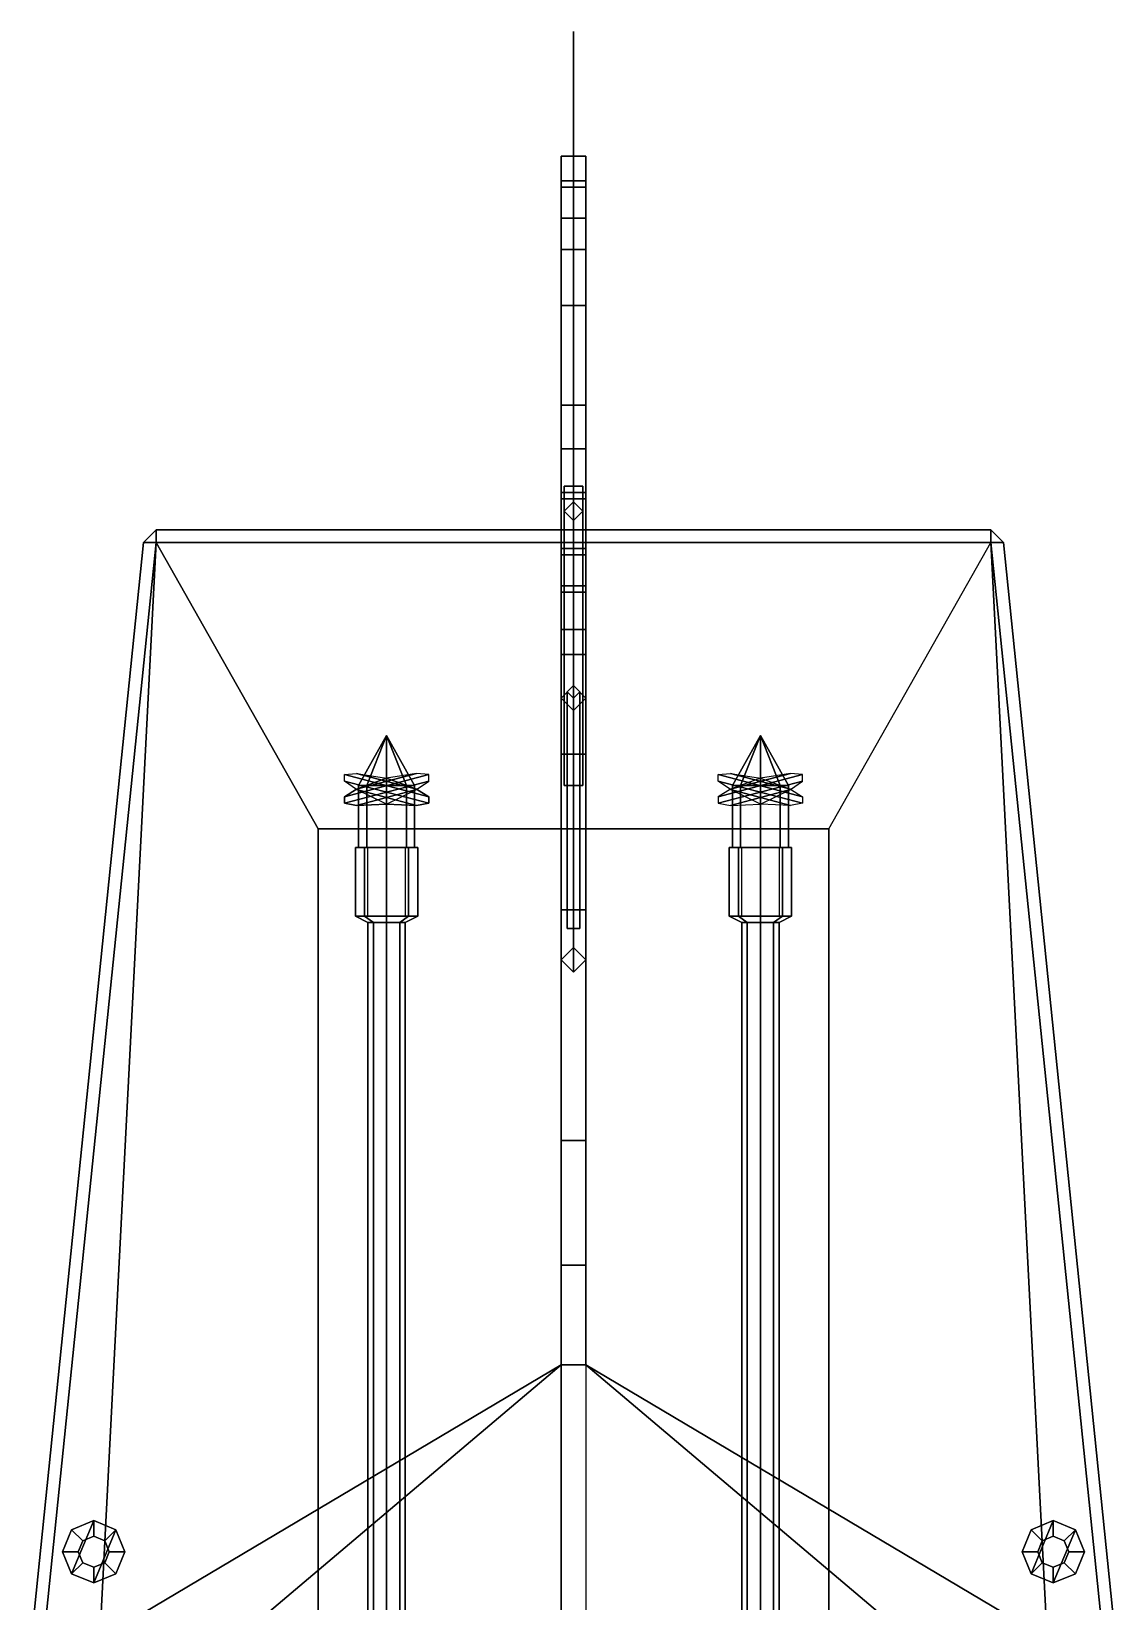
# Model space of a CAD drawing. Header units: millimetres. Extents: x -1.2 to 2.8, y -6 to 13.5.
# Drawn here: x -0.87 to 0.87, y 4.23 to 6.75 of the extents above; entities that cross this region are included whole.
import ezdxf

# ---------------------------------------------------------------- set-up
doc = ezdxf.new("R2010")
doc.units = ezdxf.units.MM
for name, color, linetype in [('_tmp', 4, 'Continuous'), ('flag', 1, 'Continuous'), ('h2', 2, 'Continuous'), ('propeller', 1, 'Continuous')]:
    doc.layers.add(name, color=color, linetype=linetype)

msp = doc.modelspace()

# ---------------------------------------------------------------- linework, layer by layer
for points in [[(-0.02, 6.55, -0.48), (-0.02, 6.51, -0.59), (-0.02, 6.5, -0.22), (-0.02, 6.55, -0.41)], [(-0.02, 6.55, -0.41), (-0.02, 6.5, -0.22), (0.02, 6.5, -0.22), (0.02, 6.55, -0.41)], [(0.02, 6.55, -0.41), (0.02, 6.55, -0.48), (-0.02, 6.55, -0.48), (-0.02, 6.55, -0.41)], [(0.02, 6.55, -0.48), (0.02, 6.51, -0.59), (-0.02, 6.51, -0.59), (-0.02, 6.55, -0.48)], [(0.02, 6.5, -0.22), (0.02, 6.51, -0.59), (0.02, 6.55, -0.48), (0.02, 6.55, -0.41)], [(-0.02, 6.51, -0.59), (-0.02, 6.45, -0.65), (-0.02, 6.4, -0.17), (-0.02, 6.5, -0.22)], [(0.02, 6.51, -0.59), (0.02, 6.45, -0.65), (-0.02, 6.45, -0.65), (-0.02, 6.51, -0.59)], [(0.02, 6.4, -0.17), (0.02, 6.45, -0.65), (0.02, 6.51, -0.59), (0.02, 6.5, -0.22)], [(-0.02, 6.5, -0.22), (-0.02, 6.4, -0.17), (0.02, 6.4, -0.17), (0.02, 6.5, -0.22)], [(-0.02, 6.45, -0.65), (-0.02, 6.31, -0.68), (-0.02, 6.15, -0.13), (-0.02, 6.4, -0.17)], [(0.02, 6.45, -0.65), (0.02, 6.31, -0.68), (-0.02, 6.31, -0.68), (-0.02, 6.45, -0.65)], [(0.02, 6.15, -0.13), (0.02, 6.31, -0.68), (0.02, 6.45, -0.65), (0.02, 6.4, -0.17)], [(-0.02, 6.4, -0.17), (-0.02, 6.15, -0.13), (0.02, 6.15, -0.13), (0.02, 6.4, -0.17)], [(-0.02, 6.31, -0.68), (-0.02, 6.08, -0.68), (-0.02, 6.01, -0.27), (-0.02, 6.15, -0.13)], [(0.02, 6.31, -0.68), (0.02, 6.08, -0.68), (-0.02, 6.08, -0.68), (-0.02, 6.31, -0.68)], [(0.02, 6.01, -0.27), (0.02, 6.08, -0.68), (0.02, 6.31, -0.68), (0.02, 6.15, -0.13)], [(-0.02, 6.15, -0.13), (-0.02, 6.01, -0.27), (-0.02, 6.01, -0.15)], [(-0.02, 6.15, -0.13), (-0.02, 6.01, -0.15), (-0.02, 5.95, 0.02), (-0.02, 6, 0.02)], [(0.02, 6, 0.02), (0.02, 6.15, -0.13), (-0.02, 6.15, -0.13), (-0.02, 6, 0.02)], [(0.02, 6.01, -0.15), (0.02, 6.01, -0.27), (0.02, 6.15, -0.13), (0.02, 6.01, -0.15)], [(0.02, 5.95, 0.02), (0.02, 6.01, -0.15), (0.02, 6.15, -0.13), (0.02, 6, 0.02)], [(-0.02, 6.08, -0.68), (-0.02, 5.86, -0.55), (-0.02, 5.86, -0.39), (-0.02, 5.93, -0.3)], [(0.02, 6.08, -0.68), (0.02, 5.86, -0.55), (-0.02, 5.86, -0.55), (-0.02, 6.08, -0.68)], [(-0.02, 6.08, -0.68), (-0.02, 6.08, -0.68), (-0.02, 5.93, -0.3), (-0.02, 6.01, -0.27)], [(0.02, 5.86, -0.39), (0.02, 5.86, -0.55), (0.02, 6.08, -0.68), (0.02, 5.93, -0.3)], [(0.02, 5.93, -0.3), (0.02, 6.08, -0.68), (0.02, 6.08, -0.68), (0.02, 6.01, -0.27)], [(-0.02, 6.01, -0.27), (-0.02, 5.93, -0.3), (0.02, 5.93, -0.3), (0.02, 6.01, -0.27)], [(-0.02, 6.01, -0.15), (-0.02, 6.01, -0.27), (0.02, 6.01, -0.27), (0.02, 6.01, -0.15)], [(-0.02, 5.95, 0.02), (-0.02, 6.01, -0.15), (0.02, 6.01, -0.15), (0.02, 5.95, 0.02)], [(-0.02, 6, -0.72), (-0.02, 5.92, -0.81), (-0.02, 5.91, -0.76), (-0.02, 5.95, -0.69)], [(-0.02, 5.92, -0.81), (-0.02, 6, -0.72), (0.02, 6, -0.72), (0.02, 5.92, -0.81)], [(-0.02, 6, -0.72), (-0.02, 5.95, -0.69), (0.02, 5.95, -0.69), (0.02, 6, -0.72)], [(-0.02, 6, 0.02), (-0.02, 5.95, 0.02), (0.02, 5.95, 0.02), (0.02, 6, 0.02)], [(0, 5.54, 0.555), (-0.015, 5.54, 0.57), (-0.015, 6.02, 0.57), (0, 6.02, 0.555)], [(-0.015, 5.54, 0.57), (0, 5.54, 0.585), (0, 6.02, 0.585), (-0.015, 6.02, 0.57)], [(-0.015, 6.02, 0.57), (0, 6.02, 0.585), (0.015, 6.02, 0.57), (0, 6.02, 0.555)], [(0.015, 5.54, 0.57), (0, 5.54, 0.555), (0, 6.02, 0.555), (0.015, 6.02, 0.57)], [(0, 5.54, 0.585), (0.015, 5.54, 0.57), (0.015, 6.02, 0.57), (0, 6.02, 0.585)], [(0, 5.995, 0.02), (-0.015, 5.98, 0.02), (-0.015, 5.98, 0.57), (0, 5.995, 0.555)], [(-0.015, 5.98, 0.02), (0, 5.965, 0.02), (0, 5.965, 0.555), (-0.015, 5.98, 0.57)], [(0.015, 5.98, 0.02), (0, 5.995, 0.02), (0, 5.995, 0.555), (0.015, 5.98, 0.57)], [(0, 5.965, 0.02), (0.015, 5.98, 0.02), (0.015, 5.98, 0.57), (0, 5.965, 0.555)], [(-0.67, 5.95, 0.5403), (-0.69, 5.93, 0.5403), (-0.67, 5.93, 0.54), (-0.67, 5.95, 0.5403)], [(-0.67, 5.95, 0.5003), (-0.69, 5.93, 0.5003), (-0.69, 5.93, 0.5403), (-0.67, 5.95, 0.5403)], [(-0.67, 5.95, 0.5003), (-0.67, 5.93, 0.5), (-0.69, 5.93, 0.5003), (-0.67, 5.95, 0.5003)], [(0.67, 5.95, 0.5003), (-0.67, 5.95, 0.5003), (-0.67, 5.95, 0.5403), (0.67, 5.95, 0.5403)], [(0.67, 5.93, 0.5), (-0.67, 5.93, 0.5), (-0.67, 5.95, 0.5003), (0.67, 5.95, 0.5003)], [(0.67, 5.95, 0.5403), (-0.67, 5.95, 0.5403), (-0.67, 5.93, 0.54), (0.67, 5.93, 0.54)], [(-0.02, 5.95, -0.69), (-0.02, 5.91, -0.76), (0.02, 5.91, -0.76), (0.02, 5.95, -0.69)], [(0.69, 5.93, 0.5003), (0.67, 5.95, 0.5003), (0.67, 5.95, 0.5403), (0.69, 5.93, 0.5403)], [(0.67, 5.93, 0.5), (0.67, 5.93, 0.5), (0.67, 5.95, 0.5003), (0.69, 5.93, 0.5003)], [(-0.67, 5.93, 0.5), (-0.85, 4.17, 0.45), (-0.87, 4.17, 0.4503), (-0.69, 5.93, 0.5003)], [(-0.69, 5.93, 0.5003), (-0.87, 4.17, 0.4503), (-0.87, 4.17, 0.4903), (-0.69, 5.93, 0.5403)], [(-0.69, 5.93, 0.5403), (-0.87, 4.17, 0.4903), (-0.85, 4.17, 0.49), (-0.67, 5.93, 0.54)], [(-0.67, 5.93), (-0.85, 4.17), (-0.85, 4.17, 0.45), (-0.67, 5.93, 0.5)], [(-0.67, 5.93, 0.54), (-0.85, 4.17, 0.49), (-0.41, 4.17, 0.49), (-0.41, 5.47, 0.5269)], [(-0.67, 5.93), (-0.76, 4.17, -0.18), (-0.85, 4.17), (-0.67, 5.93)], [(-0.02, 5.93), (-0.02, 4.61, -0.36), (-0.76, 4.17, -0.18), (-0.67, 5.93)], [(-0.67, 5.93), (-0.67, 5.93, 0.5), (0.67, 5.93, 0.5), (0.67, 5.93)], [(0.67, 5.93, 0.54), (-0.67, 5.93, 0.54), (-0.41, 5.47, 0.5269), (0.41, 5.47, 0.5269)], [(-0.02, 5.79, -0.21), (-0.02, 4.77, -0.36), (-0.02, 4.61, -0.36), (-0.02, 5.93)], [(-0.02, 5.93, -0.16), (-0.02, 5.93, -0.16), (-0.02, 5.79, -0.21), (-0.02, 5.93)], [(-0.02, 5.79, -0.21), (-0.02, 5.93, -0.16), (0.02, 5.93, -0.16), (0.02, 5.79, -0.21)], [(-0.02, 5.93, -0.16), (-0.02, 5.93), (0.02, 5.93), (0.02, 5.93, -0.16)], [(-0.02, 5.93, -0.3), (-0.02, 5.86, -0.39), (0.02, 5.86, -0.39), (0.02, 5.93, -0.3)], [(-0.02, 5.92, -0.81), (-0.02, 5.75, -0.87), (-0.02, 5.85, -0.76), (-0.02, 5.91, -0.76)], [(-0.02, 5.75, -0.87), (-0.02, 5.92, -0.81), (0.02, 5.92, -0.81), (0.02, 5.75, -0.87)], [(-0.02, 5.91, -0.76), (-0.02, 5.85, -0.76), (0.02, 5.85, -0.76), (0.02, 5.91, -0.76)], [(-0.02, 5.86, -0.39), (-0.02, 5.86, -0.55), (0.02, 5.86, -0.55), (0.02, 5.86, -0.39)], [(-0.02, 5.75, -0.87), (-0.02, 5.72, -0.8), (-0.02, 5.79, -0.7), (-0.02, 5.85, -0.76)], [(-0.02, 5.85, -0.76), (-0.02, 5.79, -0.7), (0.02, 5.79, -0.7), (0.02, 5.85, -0.76)], [(-0.02, 5.72, -0.8), (-0.02, 5.72, -0.36), (-0.02, 5.79, -0.21), (-0.02, 5.79, -0.7)], [(-0.02, 5.65, -0.3), (-0.02, 5.53, -0.3), (-0.02, 5.79, -0.21)], [(-0.02, 5.53, -0.3), (-0.02, 4.77, -0.36), (-0.02, 5.79, -0.21)], [(-0.02, 5.79, -0.7), (-0.02, 5.79, -0.21), (0.02, 5.79, -0.21), (0.02, 5.79, -0.7)], [(-0.02, 5.75, -0.87), (-0.02, 5.59, -0.87), (-0.02, 5.61, -0.83), (-0.02, 5.72, -0.8)], [(-0.02, 5.59, -0.87), (-0.02, 5.75, -0.87), (0.02, 5.75, -0.87), (0.02, 5.59, -0.87)], [(0, 5.28, 0.68), (-0.02, 5.26, 0.68), (-0.02, 5.68, 1.74), (0, 5.7, 1.74)], [(0, 5.7, 1.74), (-0.02, 5.68, 1.74), (0, 5.66, 1.74), (0.02, 5.68, 1.74)], [(0, 5.31, 0.76), (-0.01, 5.31, 0.77), (-0.01, 5.69, 1.24), (0, 5.7, 1.24)], [(0, 5.7, 1.24), (-0.01, 5.69, 1.24), (-0.01, 5.69, 1.74), (0, 5.7, 1.74)], [(0.02, 5.26, 0.68), (0, 5.28, 0.68), (0, 5.7, 1.74), (0.02, 5.68, 1.74)], [(0.01, 5.31, 0.77), (0, 5.31, 0.76), (0, 5.7, 1.24), (0.01, 5.69, 1.24)], [(0.01, 5.69, 1.24), (0, 5.7, 1.24), (0, 5.7, 1.74), (0.01, 5.69, 1.74)], [(-0.02, 5.26, 0.68), (0, 5.24, 0.68), (0, 5.66, 1.74), (-0.02, 5.68, 1.74)], [(-0.01, 5.31, 0.77), (0, 5.31, 0.78), (0, 5.68, 1.24), (-0.01, 5.69, 1.24)], [(-0.01, 5.69, 1.24), (0, 5.68, 1.24), (0, 5.68, 1.74), (-0.01, 5.69, 1.74)], [(0, 5.31, 0.78), (0.01, 5.31, 0.77), (0.01, 5.69, 1.24), (0, 5.68, 1.24)], [(0, 5.68, 1.24), (0.01, 5.69, 1.24), (0.01, 5.69, 1.74), (0, 5.68, 1.74)], [(0, 5.24, 0.68), (0.02, 5.26, 0.68), (0.02, 5.68, 1.74), (0, 5.66, 1.74)], [(-0.02, 5.59, -0.87), (-0.02, 5.59, -0.87), (-0.02, 5.55, -0.83), (-0.02, 5.61, -0.83)], [(-0.02, 5.55, -0.83), (-0.02, 5.59, -0.87), (-0.02, 5.34, -0.78), (-0.02, 5.44, -0.76)], [(-0.02, 5.34, -0.78), (-0.02, 5.59, -0.87), (0.02, 5.59, -0.87), (0.02, 5.34, -0.78)], [(-0.02, 5.44, -0.38), (-0.02, 4.97, -0.47), (-0.02, 4.77, -0.36), (-0.02, 5.53, -0.3)], [(-0.015, 5.54, 0.57), (0, 5.54, 0.555), (0.015, 5.54, 0.57), (0, 5.54, 0.585)], [(-0.41, 5.47, 0.5269), (-0.41, 4.17, 0.49), (-0.41, 4.17, 0.68), (-0.41, 5.47, 0.68)], [(0.41, 5.47, 0.5269), (-0.41, 5.47, 0.5269), (-0.41, 5.47, 0.68), (0.41, 5.47, 0.68)], [(-0.41, 5.47, 0.68), (-0.41, 4.17, 0.68), (0.41, 4.17, 0.68), (0.41, 5.47, 0.68)], [(-0.3354, 5.44, -0.5146), (-0.35, 5.44, -0.55), (-0.35, 5.33, -0.55), (-0.3354, 5.33, -0.5146)], [(-0.35, 5.44, -0.55), (-0.3354, 5.44, -0.5854), (-0.3354, 5.33, -0.5854), (-0.35, 5.33, -0.55)], [(-0.33, 5.44, -0.1), (-0.3354, 5.44, -0.5146), (-0.3354, 5.33, -0.5146), (-0.33, 5.33, -0.1)], [(-0.3354, 5.44, -0.5854), (-0.3, 5.44, -0.6), (-0.3, 5.33, -0.6), (-0.3354, 5.33, -0.5854)], [(-0.3354, 5.44, -0.5146), (-0.33, 5.44, -0.1), (-0.27, 5.44, -0.1), (-0.2646, 5.44, -0.5146)], [(-0.3, 5.44, -0.6), (-0.2646, 5.44, -0.5854), (-0.2646, 5.33, -0.5854), (-0.3, 5.33, -0.6)], [(-0.2646, 5.44, -0.5146), (-0.27, 5.44, -0.1), (-0.27, 5.33, -0.1), (-0.2646, 5.33, -0.5146)], [(-0.25, 5.44, -0.55), (-0.2646, 5.44, -0.5146), (-0.2646, 5.33, -0.5146), (-0.25, 5.33, -0.55)], [(-0.2646, 5.44, -0.5854), (-0.25, 5.44, -0.55), (-0.25, 5.33, -0.55), (-0.2646, 5.33, -0.5854)], [(-0.02, 5.44, -0.76), (-0.02, 5.34, -0.78), (-0.02, 4.97, -0.47), (-0.02, 5.44, -0.38)], [(0.25, 5.44, -0.55), (0.2646, 5.44, -0.5854), (0.2646, 5.33, -0.5854), (0.25, 5.33, -0.55)], [(0.2646, 5.44, -0.5146), (0.25, 5.44, -0.55), (0.25, 5.33, -0.55), (0.2646, 5.33, -0.5146)], [(0.2646, 5.44, -0.5146), (0.27, 5.44, -0.1), (0.33, 5.44, -0.1), (0.3354, 5.44, -0.5146)], [(0.27, 5.44, -0.1), (0.2646, 5.44, -0.5146), (0.2646, 5.33, -0.5146), (0.27, 5.33, -0.1)], [(0.2646, 5.44, -0.5854), (0.3, 5.44, -0.6), (0.3, 5.33, -0.6), (0.2646, 5.33, -0.5854)], [(0.3, 5.44, -0.6), (0.3354, 5.44, -0.5854), (0.3354, 5.33, -0.5854), (0.3, 5.33, -0.6)], [(0.3354, 5.44, -0.5146), (0.33, 5.44, -0.1), (0.33, 5.33, -0.1), (0.3354, 5.33, -0.5146)], [(0.3354, 5.44, -0.5854), (0.35, 5.44, -0.55), (0.35, 5.33, -0.55), (0.3354, 5.33, -0.5854)], [(0.35, 5.44, -0.55), (0.3354, 5.44, -0.5146), (0.3354, 5.33, -0.5146), (0.35, 5.33, -0.55)], [(-0.3212, 5.32, -0.5712), (-0.33, 5.32, -0.55), (-0.35, 5.33, -0.55), (-0.3354, 5.33, -0.5854)], [(-0.33, 5.32, -0.55), (-0.3212, 5.32, -0.5288), (-0.3354, 5.33, -0.5146), (-0.35, 5.33, -0.55)], [(-0.3, 5.32, -0.58), (-0.3212, 5.32, -0.5712), (-0.3354, 5.33, -0.5854), (-0.3, 5.33, -0.6)], [(-0.3212, 5.32, -0.5288), (-0.3, 5.32, -0.52), (-0.3, 5.33, -0.5), (-0.3354, 5.33, -0.5146)], [(-0.33, 5.33, -0.1), (-0.3354, 5.33, -0.5146), (-0.3, 5.33, -0.5), (-0.27, 5.33, -0.1)], [(-0.3212, 5.32, -0.5288), (-0.33, 5.32, -0.55), (-0.33, 3.07, -0.43), (-0.3212, 3.07, -0.4088)], [(-0.33, 5.32, -0.55), (-0.3212, 5.32, -0.5712), (-0.3212, 3.07, -0.4512), (-0.33, 3.07, -0.43)], [(-0.3, 5.32, -0.52), (-0.3212, 5.32, -0.5288), (-0.3212, 3.07, -0.4088), (-0.3, 3.07, -0.4)], [(-0.3212, 5.32, -0.5712), (-0.3, 5.32, -0.58), (-0.3, 3.07, -0.46), (-0.3212, 3.07, -0.4512)], [(-0.2788, 5.32, -0.5712), (-0.3, 5.32, -0.58), (-0.3, 5.33, -0.6), (-0.2646, 5.33, -0.5854)], [(-0.3, 5.32, -0.52), (-0.2788, 5.32, -0.5288), (-0.2646, 5.33, -0.5146), (-0.3, 5.33, -0.5)], [(-0.3, 5.33, -0.5), (-0.2646, 5.33, -0.5146), (-0.27, 5.33, -0.1)], [(-0.2788, 5.32, -0.5288), (-0.3, 5.32, -0.52), (-0.3, 3.07, -0.4), (-0.2788, 3.07, -0.4088)], [(-0.3, 5.32, -0.58), (-0.2788, 5.32, -0.5712), (-0.2788, 3.07, -0.4512), (-0.3, 3.07, -0.46)], [(-0.27, 5.32, -0.55), (-0.2788, 5.32, -0.5712), (-0.2646, 5.33, -0.5854), (-0.25, 5.33, -0.55)], [(-0.2788, 5.32, -0.5288), (-0.27, 5.32, -0.55), (-0.25, 5.33, -0.55), (-0.2646, 5.33, -0.5146)], [(-0.27, 5.32, -0.55), (-0.2788, 5.32, -0.5288), (-0.2788, 3.07, -0.4088), (-0.27, 3.07, -0.43)], [(-0.2788, 5.32, -0.5712), (-0.27, 5.32, -0.55), (-0.27, 3.07, -0.43), (-0.2788, 3.07, -0.4512)], [(-0.02, 4.97, -0.47), (-0.02, 5.34, -0.78), (0.02, 5.34, -0.78), (0.02, 4.97, -0.47)], [(0.27, 5.32, -0.55), (0.2788, 5.32, -0.5288), (0.2646, 5.33, -0.5146), (0.25, 5.33, -0.55)], [(0.2788, 5.32, -0.5712), (0.27, 5.32, -0.55), (0.25, 5.33, -0.55), (0.2646, 5.33, -0.5854)], [(0.27, 5.33, -0.1), (0.2646, 5.33, -0.5146), (0.3, 5.33, -0.5), (0.33, 5.33, -0.1)], [(0.2788, 5.32, -0.5288), (0.3, 5.32, -0.52), (0.3, 5.33, -0.5), (0.2646, 5.33, -0.5146)], [(0.3, 5.32, -0.58), (0.2788, 5.32, -0.5712), (0.2646, 5.33, -0.5854), (0.3, 5.33, -0.6)], [(0.27, 5.32, -0.55), (0.2788, 5.32, -0.5712), (0.2788, 3.07, -0.4512), (0.27, 3.07, -0.43)], [(0.2788, 5.32, -0.5288), (0.27, 5.32, -0.55), (0.27, 3.07, -0.43), (0.2788, 3.07, -0.4088)], [(0.2788, 5.32, -0.5712), (0.3, 5.32, -0.58), (0.3, 3.07, -0.46), (0.2788, 3.07, -0.4512)], [(0.3, 5.32, -0.52), (0.2788, 5.32, -0.5288), (0.2788, 3.07, -0.4088), (0.3, 3.07, -0.4)], [(0.3, 5.33, -0.5), (0.3354, 5.33, -0.5146), (0.33, 5.33, -0.1)], [(0.3, 5.32, -0.52), (0.3212, 5.32, -0.5288), (0.3354, 5.33, -0.5146), (0.3, 5.33, -0.5)], [(0.3212, 5.32, -0.5712), (0.3, 5.32, -0.58), (0.3, 5.33, -0.6), (0.3354, 5.33, -0.5854)], [(0.3, 5.32, -0.58), (0.3212, 5.32, -0.5712), (0.3212, 3.07, -0.4512), (0.3, 3.07, -0.46)], [(0.3212, 5.32, -0.5288), (0.3, 5.32, -0.52), (0.3, 3.07, -0.4), (0.3212, 3.07, -0.4088)], [(0.3212, 5.32, -0.5288), (0.33, 5.32, -0.55), (0.35, 5.33, -0.55), (0.3354, 5.33, -0.5146)], [(0.33, 5.32, -0.55), (0.3212, 5.32, -0.5712), (0.3354, 5.33, -0.5854), (0.35, 5.33, -0.55)], [(0.3212, 5.32, -0.5712), (0.33, 5.32, -0.55), (0.33, 3.07, -0.43), (0.3212, 3.07, -0.4512)], [(0.33, 5.32, -0.55), (0.3212, 5.32, -0.5288), (0.3212, 3.07, -0.4088), (0.33, 3.07, -0.43)], [(-0.02, 4.77, -0.36), (-0.02, 4.97, -0.47), (0.02, 4.97, -0.47), (0.02, 4.77, -0.36)], [(-0.02, 4.61, -0.36), (-0.02, 4.77, -0.36), (0.02, 4.77, -0.36), (0.02, 4.61, -0.36)], [(-0.02, 4.61, -0.36), (-0.54, 4.17, -0.31), (-0.54, 4.17, -0.31), (-0.76, 4.17, -0.18)], [(-0.02, 4.61, -0.36), (-0.02, 4.17, -0.43), (-0.02, 4.17, -0.43), (-0.54, 4.17, -0.31)], [(-0.02, 4.17, -0.43), (-0.02, 4.61, -0.36), (0.02, 4.61, -0.36), (0.02, 4.17, -0.43)], [(-0.8054, 4.2746, 0.68), (-0.77, 4.36, 0.68), (-0.8054, 4.3454, 0.68), (-0.82, 4.31, 0.68)], [(-0.77, 4.335, 0.66), (-0.7877, 4.3277, 0.66), (-0.8054, 4.3454, 0.68), (-0.77, 4.36, 0.68)], [(-0.77, 4.26, 0.68), (-0.7346, 4.3454, 0.68), (-0.77, 4.36, 0.68), (-0.8054, 4.2746, 0.68)], [(-0.7523, 4.3277, 0.66), (-0.77, 4.335, 0.66), (-0.77, 4.36, 0.68), (-0.7346, 4.3454, 0.68)], [(0.7346, 4.2746, 0.68), (0.77, 4.36, 0.68), (0.7346, 4.3454, 0.68), (0.72, 4.31, 0.68)], [(0.77, 4.26, 0.68), (0.8054, 4.3454, 0.68), (0.77, 4.36, 0.68), (0.7346, 4.2746, 0.68)], [(0.77, 4.335, 0.66), (0.7523, 4.3277, 0.66), (0.7346, 4.3454, 0.68), (0.77, 4.36, 0.68)], [(0.7877, 4.3277, 0.66), (0.77, 4.335, 0.66), (0.77, 4.36, 0.68), (0.8054, 4.3454, 0.68)], [(-0.7877, 4.3277, 0.66), (-0.795, 4.31, 0.66), (-0.82, 4.31, 0.68), (-0.8054, 4.3454, 0.68)], [(-0.77, 4.335, 0.46), (-0.7877, 4.3277, 0.46), (-0.7877, 4.3277, 0.66), (-0.77, 4.335, 0.66)], [(-0.7346, 4.2746, 0.68), (-0.72, 4.31, 0.68), (-0.7346, 4.3454, 0.68), (-0.77, 4.26, 0.68)], [(-0.7523, 4.3277, 0.46), (-0.77, 4.335, 0.46), (-0.77, 4.335, 0.66), (-0.7523, 4.3277, 0.66)], [(-0.745, 4.31, 0.66), (-0.7523, 4.3277, 0.66), (-0.7346, 4.3454, 0.68), (-0.72, 4.31, 0.68)], [(0.7523, 4.3277, 0.66), (0.745, 4.31, 0.66), (0.72, 4.31, 0.68), (0.7346, 4.3454, 0.68)], [(0.77, 4.335, 0.46), (0.7523, 4.3277, 0.46), (0.7523, 4.3277, 0.66), (0.77, 4.335, 0.66)], [(0.8054, 4.2746, 0.68), (0.82, 4.31, 0.68), (0.8054, 4.3454, 0.68), (0.77, 4.26, 0.68)], [(0.7877, 4.3277, 0.46), (0.77, 4.335, 0.46), (0.77, 4.335, 0.66), (0.7877, 4.3277, 0.66)], [(0.795, 4.31, 0.66), (0.7877, 4.3277, 0.66), (0.8054, 4.3454, 0.68), (0.82, 4.31, 0.68)], [(-0.795, 4.31, 0.66), (-0.7877, 4.2923, 0.66), (-0.8054, 4.2746, 0.68), (-0.82, 4.31, 0.68)], [(-0.7877, 4.3277, 0.46), (-0.795, 4.31, 0.46), (-0.795, 4.31, 0.66), (-0.7877, 4.3277, 0.66)], [(-0.795, 4.31, 0.46), (-0.7877, 4.2923, 0.46), (-0.7877, 4.2923, 0.66), (-0.795, 4.31, 0.66)], [(-0.745, 4.31, 0.46), (-0.7523, 4.3277, 0.46), (-0.7523, 4.3277, 0.66), (-0.745, 4.31, 0.66)], [(-0.7523, 4.2923, 0.46), (-0.745, 4.31, 0.46), (-0.745, 4.31, 0.66), (-0.7523, 4.2923, 0.66)], [(-0.7523, 4.2923, 0.66), (-0.745, 4.31, 0.66), (-0.72, 4.31, 0.68), (-0.7346, 4.2746, 0.68)], [(0.745, 4.31, 0.66), (0.7523, 4.2923, 0.66), (0.7346, 4.2746, 0.68), (0.72, 4.31, 0.68)], [(0.7523, 4.3277, 0.46), (0.745, 4.31, 0.46), (0.745, 4.31, 0.66), (0.7523, 4.3277, 0.66)], [(0.745, 4.31, 0.46), (0.7523, 4.2923, 0.46), (0.7523, 4.2923, 0.66), (0.745, 4.31, 0.66)], [(0.795, 4.31, 0.46), (0.7877, 4.3277, 0.46), (0.7877, 4.3277, 0.66), (0.795, 4.31, 0.66)], [(0.7877, 4.2923, 0.46), (0.795, 4.31, 0.46), (0.795, 4.31, 0.66), (0.7877, 4.2923, 0.66)], [(0.7877, 4.2923, 0.66), (0.795, 4.31, 0.66), (0.82, 4.31, 0.68), (0.8054, 4.2746, 0.68)], [(-0.7877, 4.2923, 0.66), (-0.77, 4.285, 0.66), (-0.77, 4.26, 0.68), (-0.8054, 4.2746, 0.68)], [(-0.7877, 4.2923, 0.46), (-0.77, 4.285, 0.46), (-0.77, 4.285, 0.66), (-0.7877, 4.2923, 0.66)], [(-0.77, 4.285, 0.46), (-0.7523, 4.2923, 0.46), (-0.7523, 4.2923, 0.66), (-0.77, 4.285, 0.66)], [(-0.77, 4.285, 0.66), (-0.7523, 4.2923, 0.66), (-0.7346, 4.2746, 0.68), (-0.77, 4.26, 0.68)], [(0.7523, 4.2923, 0.66), (0.77, 4.285, 0.66), (0.77, 4.26, 0.68), (0.7346, 4.2746, 0.68)], [(0.7523, 4.2923, 0.46), (0.77, 4.285, 0.46), (0.77, 4.285, 0.66), (0.7523, 4.2923, 0.66)], [(0.77, 4.285, 0.46), (0.7877, 4.2923, 0.46), (0.7877, 4.2923, 0.66), (0.77, 4.285, 0.66)], [(0.77, 4.285, 0.66), (0.7877, 4.2923, 0.66), (0.8054, 4.2746, 0.68), (0.77, 4.26, 0.68)]]:
    msp.add_3dface(points)
at = {"layer": '_tmp', "extrusion": (-0.258819, -0.951251, 0.167731)}
for p, q in [((-0.3676, 5.5574, -0.3857), (-0.3483, 5.5592, -0.3454)), ((-0.3676, 5.5469, -0.4448), (-0.3676, 5.5574, -0.3857)), ((-0.3483, 5.5332, -0.4932), (-0.3676, 5.5469, -0.4448)), ((-0.3483, 5.5592, -0.3454), (-0.3, 5.5517, -0.3136)), ((-0.2517, 5.5337, -0.3409), (-0.3, 5.5517, -0.3136)), ((-0.3, 5.51, -0.55), (-0.3483, 5.5332, -0.4932)), ((-0.2324, 5.5217, -0.3794), (-0.2517, 5.5337, -0.3409)), ((-0.2324, 5.5113, -0.4385), (-0.2324, 5.5217, -0.3794)), ((-0.3, 5.51, -0.55), (-0.2517, 5.5077, -0.4887)), ((-0.2517, 5.5077, -0.4887), (-0.2324, 5.5113, -0.4385))]:
    msp.add_line(p, q, dxfattribs=at)
at = {"layer": '_tmp', "extrusion": (0.258819, -0.951251, -0.167731)}
for p, q in [((-0.3483, 5.5337, -0.7591), (-0.3, 5.5517, -0.7864)), ((-0.2517, 5.5592, -0.7546), (-0.3, 5.5517, -0.7864)), ((-0.2324, 5.5574, -0.7143), (-0.2517, 5.5592, -0.7546)), ((-0.2517, 5.5332, -0.6068), (-0.2324, 5.5469, -0.6552)), ((-0.2324, 5.5469, -0.6552), (-0.2324, 5.5574, -0.7143)), ((-0.3676, 5.5217, -0.7206), (-0.3483, 5.5337, -0.7591)), ((-0.3676, 5.5113, -0.6615), (-0.3676, 5.5217, -0.7206)), ((-0.3, 5.51, -0.55), (-0.2517, 5.5332, -0.6068)), ((-0.3483, 5.5077, -0.6113), (-0.3676, 5.5113, -0.6615)), ((-0.3, 5.51, -0.55), (-0.3483, 5.5077, -0.6113))]:
    msp.add_line(p, q, dxfattribs=at)
at = {"layer": 'flag'}
for points in [[(0, 6.75, 1.74), (0, 6.5, 1.49), (0, 6.4, 1.74), (0, 6.75, 1.74)], [(0, 6.75, 1.24), (0, 6.4, 1.24), (0, 6.5, 1.49), (0, 6.75, 1.24)], [(0, 6.5, 1.49), (0, 6.4, 1.24), (0, 6.4, 1.74), (0, 6.5, 1.49)], [(0, 6.4, 1.24), (0, 6.05, 1.24), (0, 6.05, 1.74), (0, 6.4, 1.74)], [(0, 6.05, 1.24), (0, 5.7, 1.24), (0, 5.7, 1.74), (0, 6.05, 1.74)]]:
    msp.add_3dface(points, dxfattribs=at)
at = {"layer": 'h2'}
for points in [[(0.02, 6, -0.72), (0.02, 5.92, -0.81), (0.02, 5.91, -0.76), (0.02, 5.95, -0.69)], [(0.67, 5.95, 0.5403), (0.69, 5.93, 0.5403), (0.67, 5.93, 0.54), (0.67, 5.95, 0.5403)], [(0.02, 5.93), (0.02, 4.61, -0.36), (0.76, 4.17, -0.18), (0.67, 5.93)], [(0.02, 5.93, -0.16), (0.02, 5.93, -0.16), (0.02, 5.79, -0.21), (0.02, 5.93)], [(0.02, 5.79, -0.21), (0.02, 4.77, -0.36), (0.02, 4.61, -0.36), (0.02, 5.93)], [(0.67, 5.93, 0.54), (0.85, 4.17, 0.49), (0.41, 4.17, 0.49), (0.41, 5.47, 0.5269)], [(0.67, 5.93), (0.76, 4.17, -0.18), (0.85, 4.17), (0.67, 5.93)], [(0.67, 5.93), (0.85, 4.17), (0.85, 4.17, 0.45), (0.67, 5.93, 0.5)], [(0.69, 5.93, 0.5403), (0.87, 4.17, 0.4903), (0.85, 4.17, 0.49), (0.67, 5.93, 0.54)], [(0.67, 5.93, 0.5), (0.85, 4.17, 0.45), (0.87, 4.17, 0.4503), (0.69, 5.93, 0.5003)], [(0.69, 5.93, 0.5003), (0.87, 4.17, 0.4503), (0.87, 4.17, 0.4903), (0.69, 5.93, 0.5403)], [(0.02, 5.92, -0.81), (0.02, 5.75, -0.87), (0.02, 5.85, -0.76), (0.02, 5.91, -0.76)], [(0.02, 5.75, -0.87), (0.02, 5.72, -0.8), (0.02, 5.79, -0.7), (0.02, 5.85, -0.76)], [(0.02, 5.72, -0.8), (0.02, 5.72, -0.36), (0.02, 5.79, -0.21), (0.02, 5.79, -0.7)], [(0.02, 5.53, -0.3), (0.02, 4.77, -0.36), (0.02, 5.79, -0.21)], [(0.02, 5.65, -0.3), (0.02, 5.53, -0.3), (0.02, 5.79, -0.21)], [(0.02, 5.75, -0.87), (0.02, 5.59, -0.87), (0.02, 5.61, -0.83), (0.02, 5.72, -0.8)], [(0.02, 5.59, -0.87), (0.02, 5.59, -0.87), (0.02, 5.55, -0.83), (0.02, 5.61, -0.83)], [(0.02, 5.55, -0.83), (0.02, 5.59, -0.87), (0.02, 5.34, -0.78), (0.02, 5.44, -0.76)], [(0.02, 5.44, -0.38), (0.02, 4.97, -0.47), (0.02, 4.77, -0.36), (0.02, 5.53, -0.3)], [(0.41, 5.47, 0.5269), (0.41, 4.17, 0.49), (0.41, 4.17, 0.68), (0.41, 5.47, 0.68)], [(0.02, 5.44, -0.76), (0.02, 5.34, -0.78), (0.02, 4.97, -0.47), (0.02, 5.44, -0.38)], [(0.02, 4.61, -0.36), (0.02, 4.17, -0.43), (0.02, 4.17, -0.43), (0.54, 4.17, -0.31)], [(0.02, 4.61, -0.36), (0.54, 4.17, -0.31), (0.54, 4.17, -0.31), (0.76, 4.17, -0.18)]]:
    msp.add_3dface(points, dxfattribs=at)
at = {"layer": 'propeller'}
for points in [[(-0.3318, 5.54, -0.5818), (-0.345, 5.54, -0.55), (-0.3, 5.62, -0.55)], [(-0.345, 5.54, -0.55), (-0.3318, 5.54, -0.5182), (-0.3, 5.62, -0.55)], [(-0.3, 5.54, -0.595), (-0.3318, 5.54, -0.5818), (-0.3, 5.62, -0.55)], [(-0.3318, 5.54, -0.5182), (-0.3, 5.54, -0.505), (-0.3, 5.62, -0.55)], [(-0.255, 5.54, -0.55), (-0.2682, 5.54, -0.5818), (-0.3, 5.62, -0.55)], [(-0.2682, 5.54, -0.5818), (-0.3, 5.54, -0.595), (-0.3, 5.62, -0.55)], [(-0.3, 5.54, -0.505), (-0.2682, 5.54, -0.5182), (-0.3, 5.62, -0.55)], [(-0.2682, 5.54, -0.5182), (-0.255, 5.54, -0.55), (-0.3, 5.62, -0.55)], [(0.2682, 5.54, -0.5818), (0.255, 5.54, -0.55), (0.3, 5.62, -0.55)], [(0.255, 5.54, -0.55), (0.2682, 5.54, -0.5182), (0.3, 5.62, -0.55)], [(0.3, 5.54, -0.595), (0.2682, 5.54, -0.5818), (0.3, 5.62, -0.55)], [(0.2682, 5.54, -0.5182), (0.3, 5.54, -0.505), (0.3, 5.62, -0.55)], [(0.345, 5.54, -0.55), (0.3318, 5.54, -0.5818), (0.3, 5.62, -0.55)], [(0.3318, 5.54, -0.5818), (0.3, 5.54, -0.595), (0.3, 5.62, -0.55)], [(0.3, 5.54, -0.505), (0.3318, 5.54, -0.5182), (0.3, 5.62, -0.55)], [(0.3318, 5.54, -0.5182), (0.345, 5.54, -0.55), (0.3, 5.62, -0.55)], [(-0.2517, 5.5592, -0.7546), (-0.3483, 5.5337, -0.7591), (-0.3676, 5.5217, -0.7206), (-0.2324, 5.5574, -0.7143)], [(-0.3483, 5.5592, -0.3454), (-0.2517, 5.5337, -0.3409), (-0.2324, 5.5217, -0.3794), (-0.3676, 5.5574, -0.3857)], [(-0.2324, 5.5574, -0.7143), (-0.3676, 5.5217, -0.7206), (-0.3676, 5.5113, -0.6615), (-0.2324, 5.5469, -0.6552)], [(-0.3676, 5.5574, -0.3857), (-0.2324, 5.5217, -0.3794), (-0.2324, 5.5113, -0.4385), (-0.3676, 5.5469, -0.4448)], [(-0.2324, 5.5469, -0.6552), (-0.3676, 5.5113, -0.6615), (-0.3483, 5.5077, -0.6113), (-0.2517, 5.5332, -0.6068)], [(-0.3676, 5.5469, -0.4448), (-0.2324, 5.5113, -0.4385), (-0.2517, 5.5077, -0.4887), (-0.3483, 5.5332, -0.4932)], [(-0.3, 5.5517, -0.7864), (-0.3, 5.5517, -0.7864), (-0.3483, 5.5337, -0.7591), (-0.2517, 5.5592, -0.7546)], [(-0.3, 5.5517, -0.3136), (-0.3, 5.5517, -0.3136), (-0.2517, 5.5337, -0.3409), (-0.3483, 5.5592, -0.3454)], [(0.3483, 5.5592, -0.7546), (0.2517, 5.5337, -0.7591), (0.2324, 5.5217, -0.7206), (0.3676, 5.5574, -0.7143)], [(0.2517, 5.5592, -0.3454), (0.3483, 5.5337, -0.3409), (0.3676, 5.5217, -0.3794), (0.2324, 5.5574, -0.3857)], [(0.3676, 5.5574, -0.7143), (0.2324, 5.5217, -0.7206), (0.2324, 5.5113, -0.6615), (0.3676, 5.5469, -0.6552)], [(0.2324, 5.5574, -0.3857), (0.3676, 5.5217, -0.3794), (0.3676, 5.5113, -0.4385), (0.2324, 5.5469, -0.4448)], [(0.3676, 5.5469, -0.6552), (0.2324, 5.5113, -0.6615), (0.2517, 5.5077, -0.6113), (0.3483, 5.5332, -0.6068)], [(0.2324, 5.5469, -0.4448), (0.3676, 5.5113, -0.4385), (0.3483, 5.5077, -0.4887), (0.2517, 5.5332, -0.4932)], [(0.3, 5.5517, -0.7864), (0.3, 5.5517, -0.7864), (0.2517, 5.5337, -0.7591), (0.3483, 5.5592, -0.7546)], [(0.3, 5.5517, -0.3136), (0.3, 5.5517, -0.3136), (0.3483, 5.5337, -0.3409), (0.2517, 5.5592, -0.3454)], [(-0.2517, 5.5332, -0.6068), (-0.3483, 5.5077, -0.6113), (-0.3, 5.51, -0.55)], [(-0.3483, 5.5332, -0.4932), (-0.2517, 5.5077, -0.4887), (-0.3, 5.51, -0.55)], [(-0.3318, 5.54, -0.5182), (-0.345, 5.54, -0.55), (-0.345, 5.44, -0.55), (-0.3318, 5.44, -0.5182)], [(-0.345, 5.54, -0.55), (-0.3318, 5.54, -0.5818), (-0.3318, 5.44, -0.5818), (-0.345, 5.44, -0.55)], [(-0.3, 5.54, -0.505), (-0.3318, 5.54, -0.5182), (-0.3318, 5.44, -0.5182), (-0.3, 5.44, -0.505)], [(-0.3318, 5.54, -0.5818), (-0.3, 5.54, -0.595), (-0.3, 5.44, -0.595), (-0.3318, 5.44, -0.5818)], [(-0.2682, 5.54, -0.5182), (-0.3, 5.54, -0.505), (-0.3, 5.44, -0.505), (-0.2682, 5.44, -0.5182)], [(-0.3, 5.54, -0.595), (-0.2682, 5.54, -0.5818), (-0.2682, 5.44, -0.5818), (-0.3, 5.44, -0.595)], [(-0.255, 5.54, -0.55), (-0.2682, 5.54, -0.5182), (-0.2682, 5.44, -0.5182), (-0.255, 5.44, -0.55)], [(-0.2682, 5.54, -0.5818), (-0.255, 5.54, -0.55), (-0.255, 5.44, -0.55), (-0.2682, 5.44, -0.5818)], [(0.2517, 5.5332, -0.4932), (0.3483, 5.5077, -0.4887), (0.3, 5.51, -0.55)], [(0.3483, 5.5332, -0.6068), (0.2517, 5.5077, -0.6113), (0.3, 5.51, -0.55)], [(0.2682, 5.54, -0.5182), (0.255, 5.54, -0.55), (0.255, 5.44, -0.55), (0.2682, 5.44, -0.5182)], [(0.255, 5.54, -0.55), (0.2682, 5.54, -0.5818), (0.2682, 5.44, -0.5818), (0.255, 5.44, -0.55)], [(0.3, 5.54, -0.505), (0.2682, 5.54, -0.5182), (0.2682, 5.44, -0.5182), (0.3, 5.44, -0.505)], [(0.2682, 5.54, -0.5818), (0.3, 5.54, -0.595), (0.3, 5.44, -0.595), (0.2682, 5.44, -0.5818)], [(0.3318, 5.54, -0.5182), (0.3, 5.54, -0.505), (0.3, 5.44, -0.505), (0.3318, 5.44, -0.5182)], [(0.3, 5.54, -0.595), (0.3318, 5.54, -0.5818), (0.3318, 5.44, -0.5818), (0.3, 5.44, -0.595)], [(0.345, 5.54, -0.55), (0.3318, 5.54, -0.5182), (0.3318, 5.44, -0.5182), (0.345, 5.44, -0.55)], [(0.3318, 5.54, -0.5818), (0.345, 5.54, -0.55), (0.345, 5.44, -0.55), (0.3318, 5.44, -0.5818)]]:
    msp.add_3dface(points, dxfattribs=at)

doc.saveas('drawing.dxf')
